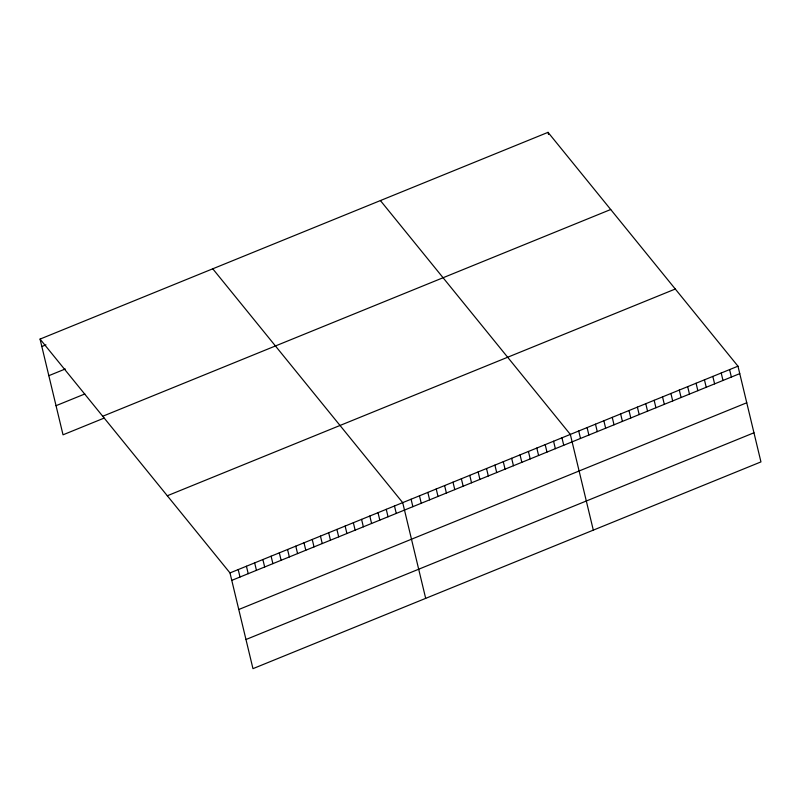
<?xml version="1.0" encoding="UTF-8"?>
<svg xmlns="http://www.w3.org/2000/svg" width="801" height="801" viewBox="0 0 801 801"><rect width="100%" height="100%" fill="white"/><g stroke="black" fill="none" stroke-linecap="round" stroke-linejoin="round"><path stroke-width="1.2" d="M40.05 339.093L548.034 132.345L737.971 366.187L760.95 461.907L252.966 668.655L229.987 572.925L40.05 339.093L63.029 434.813L104.15 418.082M41.842 346.543L45.947 344.871M48.831 375.679L65.281 368.981M56.04 405.686L84.826 393.972M102.728 416.26L610.712 209.512M167.309 495.759L675.293 289.021M229.987 572.925L737.971 366.187M231.769 580.375L739.754 373.636M238.768 609.511L746.752 402.763M245.967 639.518L753.961 432.78M380.405 200.57L570.332 434.412L593.311 530.132M212.766 268.806L402.703 502.638L425.681 598.357M729.591 369.591L731.373 377.051M721.21 373.006L722.993 380.455M712.82 376.42L714.612 383.869M704.439 379.824L706.232 387.284M696.059 383.238L697.851 390.688M687.679 386.653L689.471 394.102M679.298 390.067L681.09 397.516M670.918 393.471L672.7 400.931M662.537 396.885L664.319 404.335M654.147 400.3L655.939 407.749M645.766 403.704L647.558 411.163M637.386 407.118L639.178 414.568M629.005 410.533L630.798 417.982M620.625 413.937L622.417 421.396M548.034 132.345L548.545 134.478M612.244 417.351L614.027 424.8M603.864 420.765L605.646 428.215M595.483 424.18L597.266 431.629M587.093 427.584L588.885 435.043M578.712 430.998L580.505 438.447M561.952 437.817L563.744 445.276M553.571 441.231L555.363 448.68M545.191 444.645L546.973 452.094M536.81 448.049L538.592 455.509M528.43 451.464L530.212 458.913M520.039 454.878L521.831 462.327M511.659 458.292L513.451 465.741M503.278 461.696L505.071 469.156M494.898 465.111L496.69 472.56M486.517 468.525L488.31 475.974M478.137 471.929L479.919 479.388M469.756 475.343L471.539 482.793M461.366 478.758L463.158 486.207M452.986 482.162L454.778 489.621M444.605 485.576L446.397 493.026M436.225 488.99L438.017 496.44M427.844 492.405L429.636 499.854M419.464 495.809L421.246 503.268M411.083 499.223L412.865 506.673M394.472 505.982L396.265 513.431M386.252 509.326L388.034 516.785M378.022 512.68L379.814 520.129M369.802 516.024L371.594 523.474M361.571 519.368L363.364 526.828M353.351 522.723L355.143 530.172M345.131 526.067L346.913 533.516M336.901 529.411L338.693 536.86M328.68 532.755L330.463 540.214M320.45 536.109L322.242 543.559M312.23 539.453L314.022 546.903M304 542.798L305.792 550.257M295.779 546.152L297.571 553.601M287.559 549.496L289.341 556.945M279.329 552.84L281.121 560.299M271.108 556.194L272.891 563.644M262.878 559.539L264.67 566.988M254.658 562.883L256.45 570.342M246.428 566.237L248.22 573.686M238.207 569.581L240 577.03"/></g></svg>
